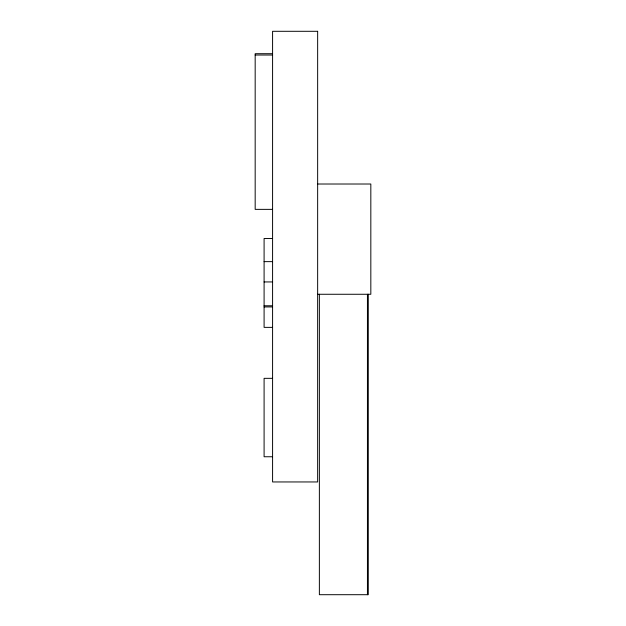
<?xml version="1.0" encoding="UTF-8"?>
<svg xmlns="http://www.w3.org/2000/svg" width="626" height="626" viewBox="0 0 626 626"><rect width="100%" height="100%" fill="white"/><g stroke="black" fill="none" stroke-linecap="round" stroke-linejoin="round"><path stroke-width="0.94" d="M272.584 53.703L255.173 53.703L255.173 209.366L272.584 209.366M255.173 55.025L272.584 55.025M317.648 184.013L370.827 184.013L370.827 294.267L317.648 294.267M272.584 238.498L264.094 238.498L264.094 327.375L272.584 327.375M264.094 261.637L272.584 261.637M264.094 281.935L272.584 281.935M264.094 305.77L272.584 305.77M264.094 306.928L272.584 306.928M272.584 378.339L264.094 378.339L264.094 456.753L272.584 456.753M368.276 294.267L368.276 594.7L319.37 594.7L319.37 294.267M367.439 294.267L367.439 594.7M317.648 31.3L272.584 31.3L272.584 481.95L317.648 481.95L317.648 31.3"/></g></svg>
